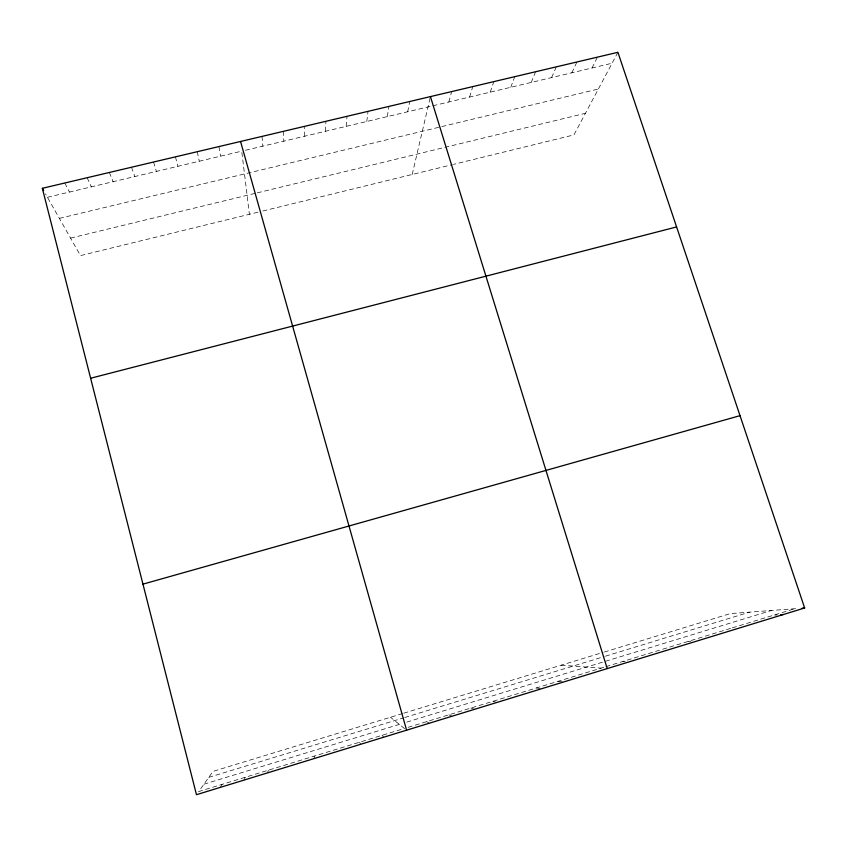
<?xml version="1.0" encoding="UTF-8"?>
<svg xmlns="http://www.w3.org/2000/svg" width="847" height="847" viewBox="0 0 847 847"><rect width="100%" height="100%" fill="white"/><g stroke="black" fill="none" stroke-linecap="round" stroke-linejoin="round"><path stroke-width="0.64" stroke-dasharray="4.24 3.18" d="M304.687 136.219L304.74 126.298M325.481 131.274L325.936 121.29M346.179 126.362L347.037 116.314M366.772 121.47L368.032 111.349M387.28 116.611L388.932 106.404M407.693 111.762L409.726 101.492M412.203 174.471L430.435 96.6M267.61 772.856L268.319 770.198M448.846 101.989L451.663 91.582M469.587 97.066L472.795 86.595M490.233 92.164L493.822 81.619M510.783 87.283L514.743 76.675M531.228 82.434L535.579 71.751M244.021 780.098L245.238 777.281M551.588 77.596L556.299 66.86M571.841 72.789L576.934 61.979M592.011 68.004L597.474 57.13M617.908 52.302L573.927 134.917L453.494 164.371M220.305 787.382L222.03 784.396M208.743 777.387L403.468 717.896M404.728 717.504L604.218 656.563M605.457 656.181L749.563 612.148M203.905 784.216L401.849 723.624M406.835 722.089L771.395 610.496M408.138 727.308L604.694 667.013M605.912 666.642L731.12 628.23M732.369 627.849L793.47 609.109M402.526 713.576L212.999 771.384L198.696 791.553L404.421 728.452L390.467 717.25M403.733 713.206L603.075 652.402M604.335 652.021L730.241 613.609L797.196 608.538M257.964 212.195L80.486 255.603L45.526 193.921M262.866 210.998L452.277 164.667M70.576 238.113L256.048 193.148M257.329 192.841L585.436 113.286M59.385 218.367L598.363 89.009M47.443 197.287L241.723 151.158M245.45 150.279L431.695 106.066M432.912 105.769L612.085 63.239M774.814 615.123L777.197 614.964M688.198 641.401L690.824 641.37M622.99 661.401L625.192 661.507M561.127 665.191L601.042 668.135M558.099 681.306L562.355 681.888M536.479 687.944L540.132 688.6M492.89 701.305L496.893 702.459M470.943 708.05L474.489 709.341M448.878 714.815L451.97 716.255M426.708 721.612L429.334 723.2M382.029 735.323L383.723 737.208M359.52 742.226L360.737 744.269M64.796 183.005L69.443 192.068M87.146 177.722L91.328 186.869M109.379 172.47L113.127 181.692M131.497 167.24L134.811 176.547M153.519 162.042L156.399 171.422M175.435 156.864L177.881 166.319M197.245 151.708L199.267 161.248M218.95 146.573L220.548 156.187M241.882 152.471L249.389 214.291M314.152 756.138L314.417 758.489M262.051 136.388L262.814 146.16M283.449 131.338L283.798 141.174"/><path stroke-width="1.27" d="M804.65 607.977L196.472 794.698L42.35 188.309L617.908 52.302L804.65 607.977L802.162 608.167M142.952 584.144L740.024 415.655M90.629 378.249L676.594 226.943M780.775 614.731L783.157 614.573M42.35 188.309L43.621 190.554M430.435 96.6L607.214 668.59M240.548 141.47L406.592 730.188"/></g></svg>
